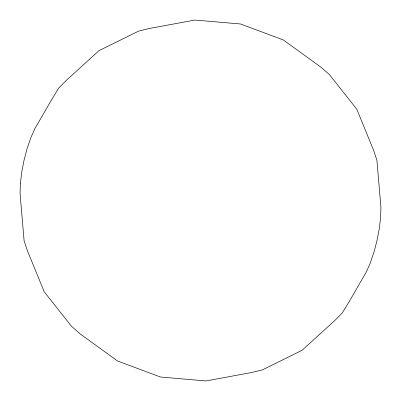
<?xml version="1.0" encoding="UTF-8"?>
<svg xmlns="http://www.w3.org/2000/svg" width="401" height="401" viewBox="0 0 401 401"><rect width="100%" height="100%" fill="white"/><g stroke="black" fill="none" stroke-linecap="round" stroke-linejoin="round"><path stroke-width="0.6" d="M20.366 183.673L20.065 193.593L24.105 240.821L27.509 250.976L44.225 291.808L71.594 326.414L80.456 334.118L117.628 361.03L160.45 377.005L206.004 380.95L251.176 372.599L262.404 369.887L302.068 350.304L334.805 320.514L342.213 313.041L350.038 300.169L366.278 272.013L370.268 263.006L373.927 252.279L377.005 240.555L379.291 228.63L380.634 217.327L380.935 207.407L376.895 160.179L373.491 150.024L356.775 109.192L329.406 74.586L320.544 66.882L283.372 39.97L240.55 23.995L194.996 20.05L149.824 28.401L138.596 31.113L98.932 50.696L66.195 80.486L58.787 87.959L50.962 100.831L34.722 128.987L30.732 137.994L27.073 148.721L23.995 160.445L21.709 172.37L20.366 183.673"/></g></svg>
